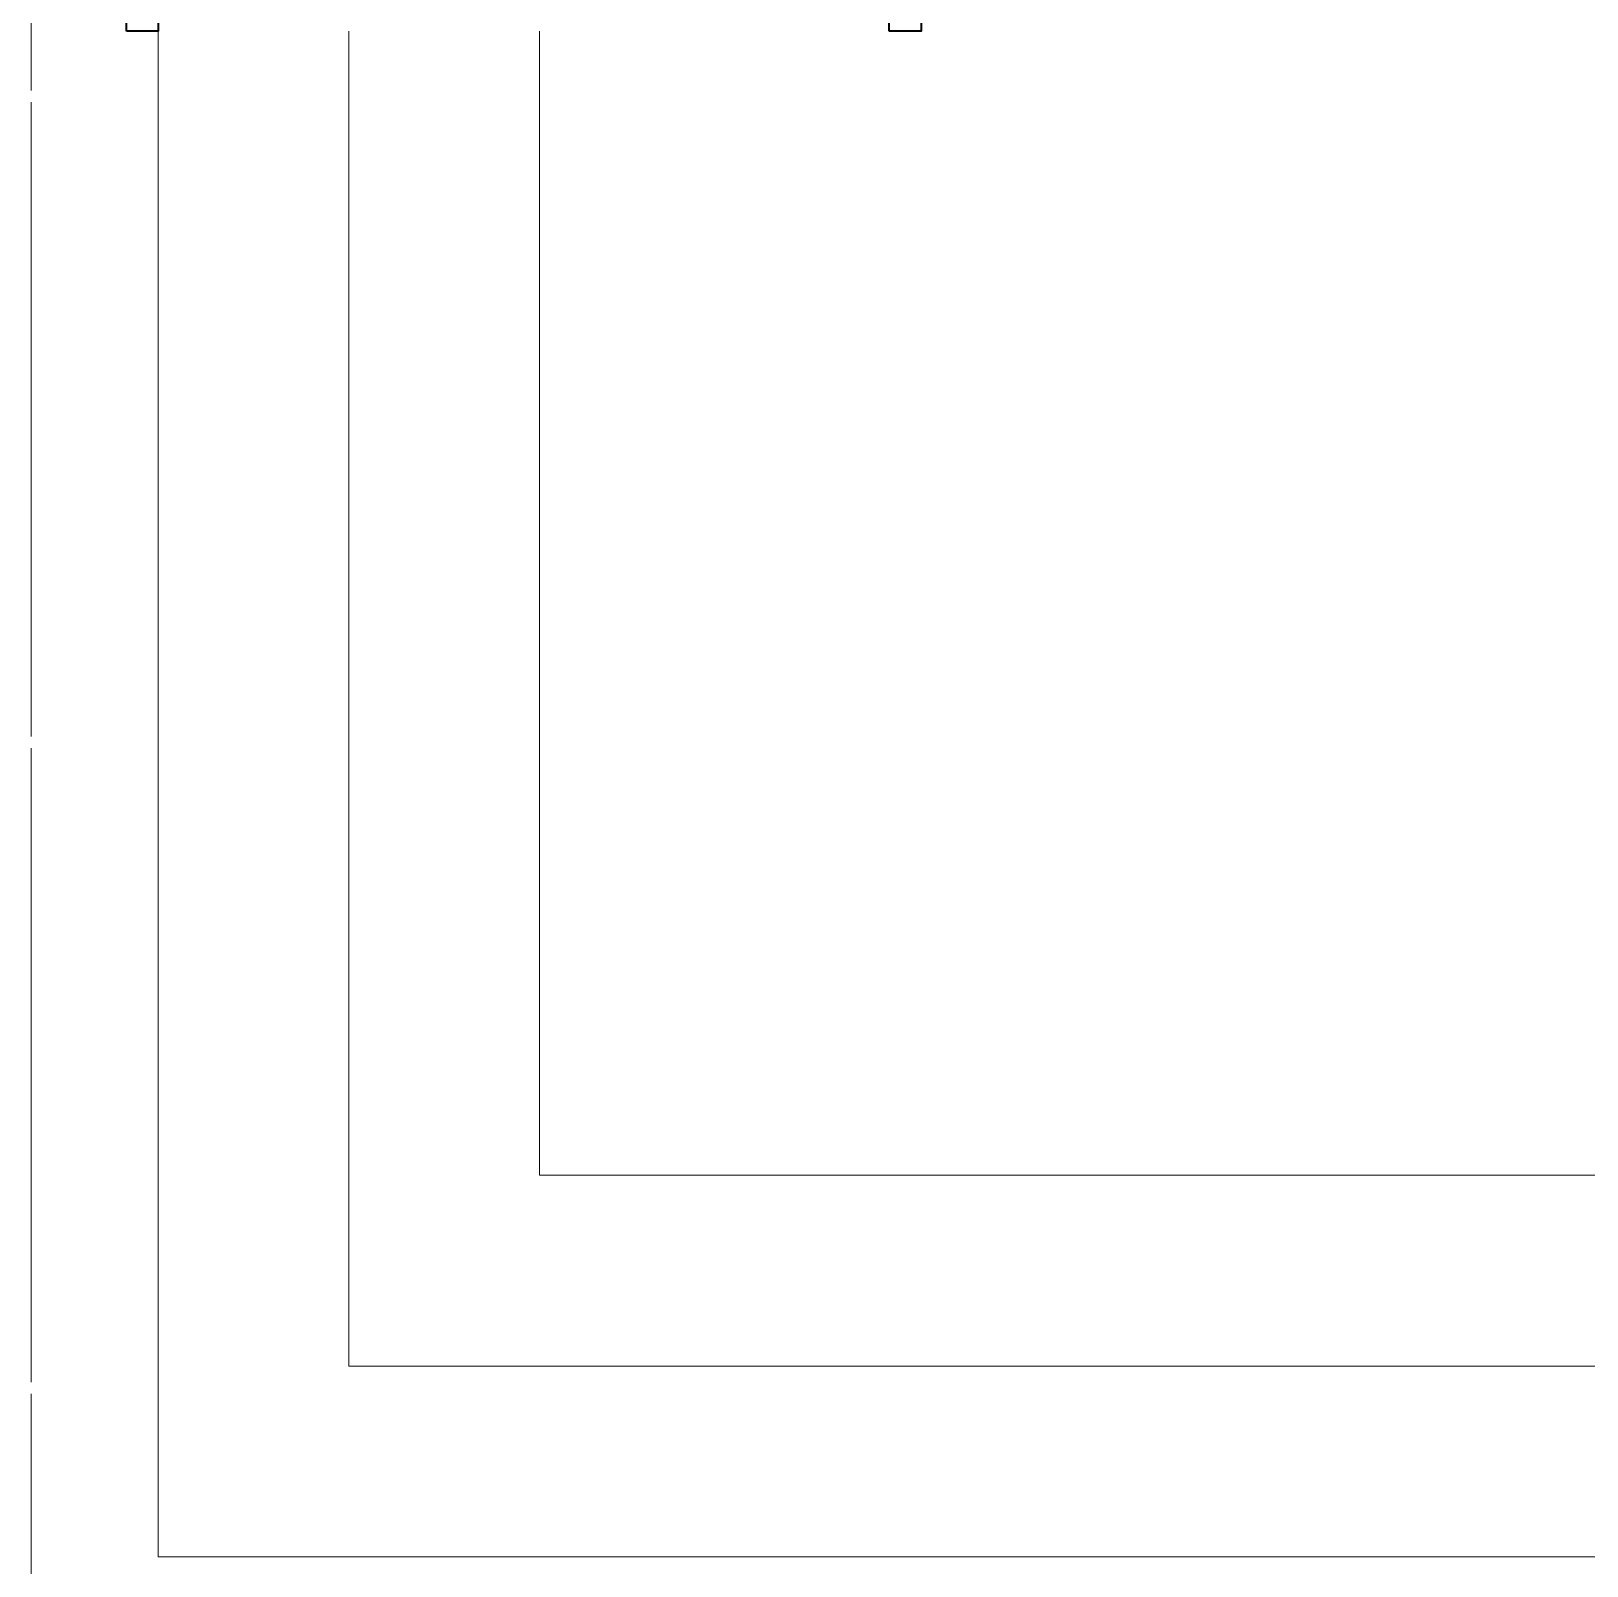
# Model space of a CAD drawing. Header units: millimetres. Extents: x -343543 to 400519, y -115663 to 104219.
# Drawn here: x -165133 to -162686, y -2514 to -100 of the extents above; entities that cross this region are included whole.
import ezdxf
from ezdxf.xclip import XClip

# ---------------------------------------------------------------- set-up
doc = ezdxf.new("R2010")
doc.units = ezdxf.units.MM
doc.header["$XCLIPFRAME"] = 0
doc.linetypes.add('XREF MAT BANG TUONG XAY$0$CENTER', pattern=[50.8, 31.75, -6.35, 6.35, -6.35])
doc.layers.get('0').update_dxf_attribs({"color": 231, "lineweight": 0})
for name, color, linetype, lineweight in [('A-SYMBOLS', 10, 'Continuous', 13), ('XREF MAT BANG TUONG XAY$0$01.Xref _MB T1$0$A-FNSH', 8, 'Continuous', 9), ('XREF MAT BANG TUONG XAY$0$01.Xref _MB T1$0$A-WALL', 8, 'Continuous', 35), ('XREF MAT BANG TUONG XAY$0$A-GRID', 8, 'XREF MAT BANG TUONG XAY$0$CENTER', 15)]:
    doc.layers.add(name, color=color, linetype=linetype, lineweight=lineweight)

# ---------------------------------------------------------------- blocks, each defined once
blk = doc.blocks.new('XREF MAT BANG TUONG XAY$0$00.xref_IKIGAI_Truc')
at = {"layer": 'XREF MAT BANG TUONG XAY$0$A-GRID', "color": 8, "ltscale": 20}
blk.add_lwpolyline([(16200, -3895), (16200, 22641.7)], dxfattribs=at)
blk = doc.blocks.new('XREF MAT BANG TUONG XAY$0$xref_IKIGAI_Cot')
at = {"layer": 'XREF MAT BANG TUONG XAY$0$A-GRID', "color": 8, "ltscale": 20}
blk.add_lwpolyline([(16200, -3895), (16200, 22641.7)], dxfattribs=at)
blk = doc.blocks.new('01.Xref _MB T1')
at = {"layer": 'XREF MAT BANG TUONG XAY$0$01.Xref _MB T1$0$A-FNSH', "color": 8}
for points in [[(16399.99989, -100.00001), (16399.99989, -2500.00001), (23599.99989, -2500.00001), (23599.99989, -100.00001)], [(16699.99989, -100.00001), (16699.99989, -2200.00001), (23299.99989, -2200.00001), (23299.99989, -100.00001)], [(16999.99989, -100.00001), (16999.99989, -1900.00001), (22999.99989, -1900.00001), (22999.99989, -100.00001)]]:
    blk.add_lwpolyline(points, dxfattribs=at)
at = {"layer": 'XREF MAT BANG TUONG XAY$0$01.Xref _MB T1$0$A-WALL', "color": 8}
for points in [[(16349.99989, -100.00001), (16349.99989, -0.00001), (16399.99989, -0.00001), (16399.99989, -100.00001)], [(17549.99989, -100.00001), (17549.99989, -0.00001), (17599.99989, -0.00001), (17599.99989, -100.00001)]]:
    blk.add_lwpolyline(points, close=True, dxfattribs=at)
at = {"color": 8}
blk.add_blockref('XREF MAT BANG TUONG XAY$0$00.xref_IKIGAI_Truc', (0.00011, 0), dxfattribs=at)
ref = blk.add_blockref('XREF MAT BANG TUONG XAY$0$xref_IKIGAI_Cot', (-0.00927, -0.00001), dxfattribs=at)
XClip(ref).set_block_clipping_path([(-1610.3425959283, -2225.6693134198), (41829.1295208634, 21555.8819575264)])

msp = doc.modelspace()

# ---------------------------------------------------------------- block references
at = {"layer": 'A-SYMBOLS'}
msp.add_blockref('01.Xref _MB T1', (-181333.1, 0), dxfattribs=at)

doc.saveas('drawing.dxf')
